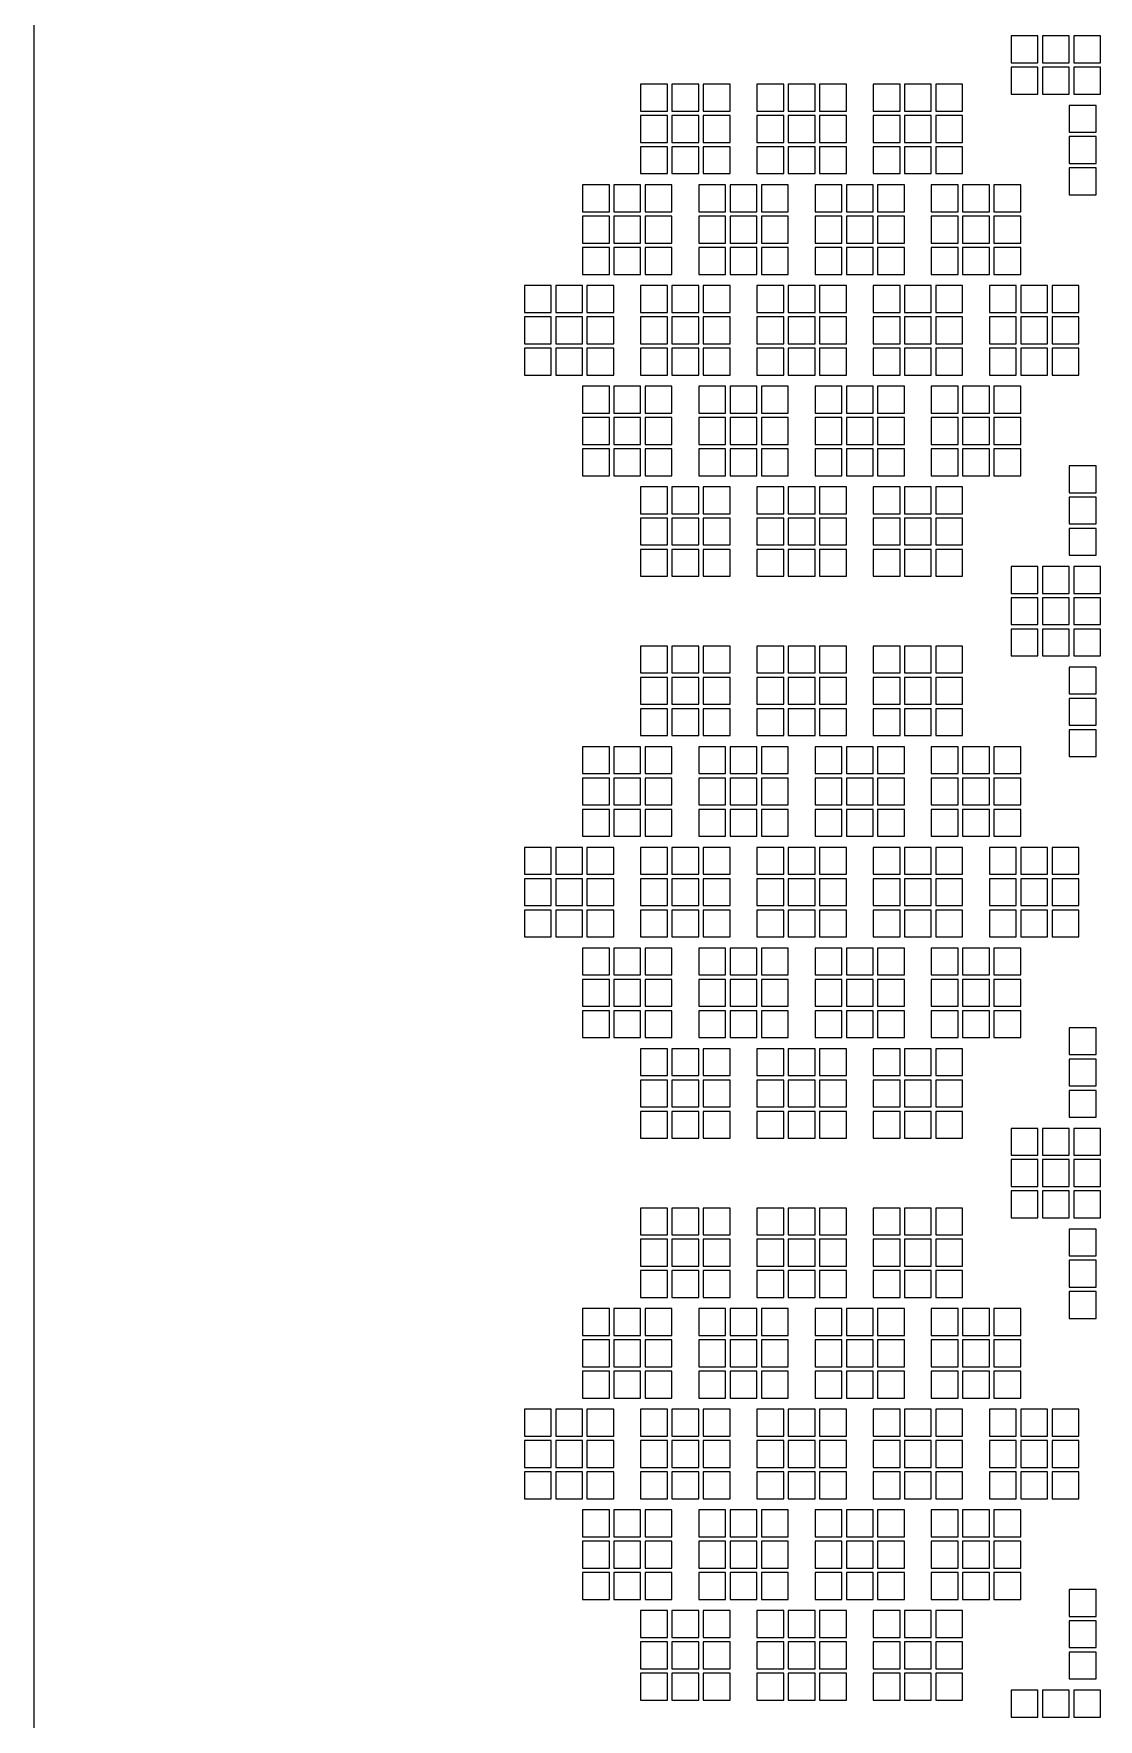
# Model space of a CAD drawing. Extents: x -49 to 54, y -38 to 38.
# Drawn here: x -49.4 to -37.5, y -20.25 to -1.4 of the extents above; entities that cross this region are included whole.
import ezdxf

# ---------------------------------------------------------------- set-up
doc = ezdxf.new("R2010")
doc.units = 0
doc.layers.add('BACK_LAYER', color=5, linetype='CONTINUOUS')
doc.layers.add('OUTLINE', color=7, linetype='CONTINUOUS')

msp = doc.modelspace()

# ---------------------------------------------------------------- linework, layer by layer
at = {"layer": 'BACK_LAYER'}
for points in [[(-38.472, -1.721), (-38.172, -1.721), (-38.172, -1.421), (-38.472, -1.421)], [(-38.122, -1.721), (-37.822, -1.721), (-37.822, -1.421), (-38.122, -1.421)], [(-37.772, -1.721), (-37.472, -1.721), (-37.472, -1.421), (-37.772, -1.421)], [(-38.472, -2.071), (-38.172, -2.071), (-38.172, -1.771), (-38.472, -1.771)], [(-38.122, -2.071), (-37.822, -2.071), (-37.822, -1.771), (-38.122, -1.771)], [(-37.772, -2.071), (-37.472, -2.071), (-37.472, -1.771), (-37.772, -1.771)], [(-42.614, -2.261), (-42.314, -2.261), (-42.314, -1.961), (-42.614, -1.961)], [(-42.264, -2.261), (-41.964, -2.261), (-41.964, -1.961), (-42.264, -1.961)], [(-41.914, -2.261), (-41.614, -2.261), (-41.614, -1.961), (-41.914, -1.961)], [(-41.314, -2.261), (-41.014, -2.261), (-41.014, -1.961), (-41.314, -1.961)], [(-40.964, -2.261), (-40.664, -2.261), (-40.664, -1.961), (-40.964, -1.961)], [(-40.614, -2.261), (-40.314, -2.261), (-40.314, -1.961), (-40.614, -1.961)], [(-40.014, -2.261), (-39.714, -2.261), (-39.714, -1.961), (-40.014, -1.961)], [(-39.664, -2.261), (-39.364, -2.261), (-39.364, -1.961), (-39.664, -1.961)], [(-39.314, -2.261), (-39.014, -2.261), (-39.014, -1.961), (-39.314, -1.961)], [(-37.822, -2.497), (-37.522, -2.497), (-37.522, -2.197), (-37.822, -2.197)], [(-42.614, -2.611), (-42.314, -2.611), (-42.314, -2.311), (-42.614, -2.311)], [(-42.264, -2.611), (-41.964, -2.611), (-41.964, -2.311), (-42.264, -2.311)], [(-41.914, -2.611), (-41.614, -2.611), (-41.614, -2.311), (-41.914, -2.311)], [(-41.314, -2.611), (-41.014, -2.611), (-41.014, -2.311), (-41.314, -2.311)], [(-40.964, -2.611), (-40.664, -2.611), (-40.664, -2.311), (-40.964, -2.311)], [(-40.614, -2.611), (-40.314, -2.611), (-40.314, -2.311), (-40.614, -2.311)], [(-40.014, -2.611), (-39.714, -2.611), (-39.714, -2.311), (-40.014, -2.311)], [(-39.664, -2.611), (-39.364, -2.611), (-39.364, -2.311), (-39.664, -2.311)], [(-39.314, -2.611), (-39.014, -2.611), (-39.014, -2.311), (-39.314, -2.311)], [(-37.822, -2.847), (-37.522, -2.847), (-37.522, -2.547), (-37.822, -2.547)], [(-42.614, -2.961), (-42.314, -2.961), (-42.314, -2.661), (-42.614, -2.661)], [(-42.264, -2.961), (-41.964, -2.961), (-41.964, -2.661), (-42.264, -2.661)], [(-41.914, -2.961), (-41.614, -2.961), (-41.614, -2.661), (-41.914, -2.661)], [(-41.314, -2.961), (-41.014, -2.961), (-41.014, -2.661), (-41.314, -2.661)], [(-40.964, -2.961), (-40.664, -2.961), (-40.664, -2.661), (-40.964, -2.661)], [(-40.614, -2.961), (-40.314, -2.961), (-40.314, -2.661), (-40.614, -2.661)], [(-40.014, -2.961), (-39.714, -2.961), (-39.714, -2.661), (-40.014, -2.661)], [(-39.664, -2.961), (-39.364, -2.961), (-39.364, -2.661), (-39.664, -2.661)], [(-39.314, -2.961), (-39.014, -2.961), (-39.014, -2.661), (-39.314, -2.661)], [(-37.822, -3.197), (-37.522, -3.197), (-37.522, -2.897), (-37.822, -2.897)], [(-43.264, -3.387), (-42.964, -3.387), (-42.964, -3.087), (-43.264, -3.087)], [(-42.914, -3.387), (-42.614, -3.387), (-42.614, -3.087), (-42.914, -3.087)], [(-42.564, -3.387), (-42.264, -3.387), (-42.264, -3.087), (-42.564, -3.087)], [(-41.964, -3.387), (-41.664, -3.387), (-41.664, -3.087), (-41.964, -3.087)], [(-41.614, -3.387), (-41.314, -3.387), (-41.314, -3.087), (-41.614, -3.087)], [(-41.264, -3.387), (-40.964, -3.387), (-40.964, -3.087), (-41.264, -3.087)], [(-40.664, -3.387), (-40.364, -3.387), (-40.364, -3.087), (-40.664, -3.087)], [(-40.314, -3.387), (-40.014, -3.387), (-40.014, -3.087), (-40.314, -3.087)], [(-39.964, -3.387), (-39.664, -3.387), (-39.664, -3.087), (-39.964, -3.087)], [(-39.364, -3.387), (-39.064, -3.387), (-39.064, -3.087), (-39.364, -3.087)], [(-39.014, -3.387), (-38.714, -3.387), (-38.714, -3.087), (-39.014, -3.087)], [(-38.664, -3.387), (-38.364, -3.387), (-38.364, -3.087), (-38.664, -3.087)], [(-43.264, -3.737), (-42.964, -3.737), (-42.964, -3.437), (-43.264, -3.437)], [(-42.914, -3.737), (-42.614, -3.737), (-42.614, -3.437), (-42.914, -3.437)], [(-42.564, -3.737), (-42.264, -3.737), (-42.264, -3.437), (-42.564, -3.437)], [(-41.964, -3.737), (-41.664, -3.737), (-41.664, -3.437), (-41.964, -3.437)], [(-41.614, -3.737), (-41.314, -3.737), (-41.314, -3.437), (-41.614, -3.437)], [(-41.264, -3.737), (-40.964, -3.737), (-40.964, -3.437), (-41.264, -3.437)], [(-40.664, -3.737), (-40.364, -3.737), (-40.364, -3.437), (-40.664, -3.437)], [(-40.314, -3.737), (-40.014, -3.737), (-40.014, -3.437), (-40.314, -3.437)], [(-39.964, -3.737), (-39.664, -3.737), (-39.664, -3.437), (-39.964, -3.437)], [(-39.364, -3.737), (-39.064, -3.737), (-39.064, -3.437), (-39.364, -3.437)], [(-39.014, -3.737), (-38.714, -3.737), (-38.714, -3.437), (-39.014, -3.437)], [(-38.664, -3.737), (-38.364, -3.737), (-38.364, -3.437), (-38.664, -3.437)], [(-43.264, -4.087), (-42.964, -4.087), (-42.964, -3.787), (-43.264, -3.787)], [(-42.914, -4.087), (-42.614, -4.087), (-42.614, -3.787), (-42.914, -3.787)], [(-42.564, -4.087), (-42.264, -4.087), (-42.264, -3.787), (-42.564, -3.787)], [(-41.964, -4.087), (-41.664, -4.087), (-41.664, -3.787), (-41.964, -3.787)], [(-41.614, -4.087), (-41.314, -4.087), (-41.314, -3.787), (-41.614, -3.787)], [(-41.264, -4.087), (-40.964, -4.087), (-40.964, -3.787), (-41.264, -3.787)], [(-40.664, -4.087), (-40.364, -4.087), (-40.364, -3.787), (-40.664, -3.787)], [(-40.314, -4.087), (-40.014, -4.087), (-40.014, -3.787), (-40.314, -3.787)], [(-39.964, -4.087), (-39.664, -4.087), (-39.664, -3.787), (-39.964, -3.787)], [(-39.364, -4.087), (-39.064, -4.087), (-39.064, -3.787), (-39.364, -3.787)], [(-39.014, -4.087), (-38.714, -4.087), (-38.714, -3.787), (-39.014, -3.787)], [(-38.664, -4.087), (-38.364, -4.087), (-38.364, -3.787), (-38.664, -3.787)], [(-43.914, -4.513), (-43.614, -4.513), (-43.614, -4.213), (-43.914, -4.213)], [(-43.564, -4.513), (-43.264, -4.513), (-43.264, -4.213), (-43.564, -4.213)], [(-43.214, -4.513), (-42.914, -4.513), (-42.914, -4.213), (-43.214, -4.213)], [(-42.614, -4.513), (-42.314, -4.513), (-42.314, -4.213), (-42.614, -4.213)], [(-42.264, -4.513), (-41.964, -4.513), (-41.964, -4.213), (-42.264, -4.213)], [(-41.914, -4.513), (-41.614, -4.513), (-41.614, -4.213), (-41.914, -4.213)], [(-41.314, -4.513), (-41.014, -4.513), (-41.014, -4.213), (-41.314, -4.213)], [(-40.964, -4.513), (-40.664, -4.513), (-40.664, -4.213), (-40.964, -4.213)], [(-40.614, -4.513), (-40.314, -4.513), (-40.314, -4.213), (-40.614, -4.213)], [(-40.014, -4.513), (-39.714, -4.513), (-39.714, -4.213), (-40.014, -4.213)], [(-39.664, -4.513), (-39.364, -4.513), (-39.364, -4.213), (-39.664, -4.213)], [(-39.314, -4.513), (-39.014, -4.513), (-39.014, -4.213), (-39.314, -4.213)], [(-38.714, -4.513), (-38.414, -4.513), (-38.414, -4.213), (-38.714, -4.213)], [(-38.364, -4.513), (-38.064, -4.513), (-38.064, -4.213), (-38.364, -4.213)], [(-38.014, -4.513), (-37.714, -4.513), (-37.714, -4.213), (-38.014, -4.213)], [(-43.914, -4.863), (-43.614, -4.863), (-43.614, -4.563), (-43.914, -4.563)], [(-43.564, -4.863), (-43.264, -4.863), (-43.264, -4.563), (-43.564, -4.563)], [(-43.214, -4.863), (-42.914, -4.863), (-42.914, -4.563), (-43.214, -4.563)], [(-42.614, -4.863), (-42.314, -4.863), (-42.314, -4.563), (-42.614, -4.563)], [(-42.264, -4.863), (-41.964, -4.863), (-41.964, -4.563), (-42.264, -4.563)], [(-41.914, -4.863), (-41.614, -4.863), (-41.614, -4.563), (-41.914, -4.563)], [(-41.314, -4.863), (-41.014, -4.863), (-41.014, -4.563), (-41.314, -4.563)], [(-40.964, -4.863), (-40.664, -4.863), (-40.664, -4.563), (-40.964, -4.563)], [(-40.614, -4.863), (-40.314, -4.863), (-40.314, -4.563), (-40.614, -4.563)], [(-40.014, -4.863), (-39.714, -4.863), (-39.714, -4.563), (-40.014, -4.563)], [(-39.664, -4.863), (-39.364, -4.863), (-39.364, -4.563), (-39.664, -4.563)], [(-39.314, -4.863), (-39.014, -4.863), (-39.014, -4.563), (-39.314, -4.563)], [(-38.714, -4.863), (-38.414, -4.863), (-38.414, -4.563), (-38.714, -4.563)], [(-38.364, -4.863), (-38.064, -4.863), (-38.064, -4.563), (-38.364, -4.563)], [(-38.014, -4.863), (-37.714, -4.863), (-37.714, -4.563), (-38.014, -4.563)], [(-43.914, -5.213), (-43.614, -5.213), (-43.614, -4.913), (-43.914, -4.913)], [(-43.564, -5.213), (-43.264, -5.213), (-43.264, -4.913), (-43.564, -4.913)], [(-43.214, -5.213), (-42.914, -5.213), (-42.914, -4.913), (-43.214, -4.913)], [(-42.614, -5.213), (-42.314, -5.213), (-42.314, -4.913), (-42.614, -4.913)], [(-42.264, -5.213), (-41.964, -5.213), (-41.964, -4.913), (-42.264, -4.913)], [(-41.914, -5.213), (-41.614, -5.213), (-41.614, -4.913), (-41.914, -4.913)], [(-41.314, -5.213), (-41.014, -5.213), (-41.014, -4.913), (-41.314, -4.913)], [(-40.964, -5.213), (-40.664, -5.213), (-40.664, -4.913), (-40.964, -4.913)], [(-40.614, -5.213), (-40.314, -5.213), (-40.314, -4.913), (-40.614, -4.913)], [(-40.014, -5.213), (-39.714, -5.213), (-39.714, -4.913), (-40.014, -4.913)], [(-39.664, -5.213), (-39.364, -5.213), (-39.364, -4.913), (-39.664, -4.913)], [(-39.314, -5.213), (-39.014, -5.213), (-39.014, -4.913), (-39.314, -4.913)], [(-38.714, -5.213), (-38.414, -5.213), (-38.414, -4.913), (-38.714, -4.913)], [(-38.364, -5.213), (-38.064, -5.213), (-38.064, -4.913), (-38.364, -4.913)], [(-38.014, -5.213), (-37.714, -5.213), (-37.714, -4.913), (-38.014, -4.913)], [(-43.264, -5.639), (-42.964, -5.639), (-42.964, -5.339), (-43.264, -5.339)], [(-42.914, -5.639), (-42.614, -5.639), (-42.614, -5.339), (-42.914, -5.339)], [(-42.564, -5.639), (-42.264, -5.639), (-42.264, -5.339), (-42.564, -5.339)], [(-41.964, -5.639), (-41.664, -5.639), (-41.664, -5.339), (-41.964, -5.339)], [(-41.614, -5.639), (-41.314, -5.639), (-41.314, -5.339), (-41.614, -5.339)], [(-41.264, -5.639), (-40.964, -5.639), (-40.964, -5.339), (-41.264, -5.339)], [(-40.664, -5.639), (-40.364, -5.639), (-40.364, -5.339), (-40.664, -5.339)], [(-40.314, -5.639), (-40.014, -5.639), (-40.014, -5.339), (-40.314, -5.339)], [(-39.964, -5.639), (-39.664, -5.639), (-39.664, -5.339), (-39.964, -5.339)], [(-39.364, -5.639), (-39.064, -5.639), (-39.064, -5.339), (-39.364, -5.339)], [(-39.014, -5.639), (-38.714, -5.639), (-38.714, -5.339), (-39.014, -5.339)], [(-38.664, -5.639), (-38.364, -5.639), (-38.364, -5.339), (-38.664, -5.339)], [(-43.264, -5.989), (-42.964, -5.989), (-42.964, -5.689), (-43.264, -5.689)], [(-42.914, -5.989), (-42.614, -5.989), (-42.614, -5.689), (-42.914, -5.689)], [(-42.564, -5.989), (-42.264, -5.989), (-42.264, -5.689), (-42.564, -5.689)], [(-41.964, -5.989), (-41.664, -5.989), (-41.664, -5.689), (-41.964, -5.689)], [(-41.614, -5.989), (-41.314, -5.989), (-41.314, -5.689), (-41.614, -5.689)], [(-41.264, -5.989), (-40.964, -5.989), (-40.964, -5.689), (-41.264, -5.689)], [(-40.664, -5.989), (-40.364, -5.989), (-40.364, -5.689), (-40.664, -5.689)], [(-40.314, -5.989), (-40.014, -5.989), (-40.014, -5.689), (-40.314, -5.689)], [(-39.964, -5.989), (-39.664, -5.989), (-39.664, -5.689), (-39.964, -5.689)], [(-39.364, -5.989), (-39.064, -5.989), (-39.064, -5.689), (-39.364, -5.689)], [(-39.014, -5.989), (-38.714, -5.989), (-38.714, -5.689), (-39.014, -5.689)], [(-38.664, -5.989), (-38.364, -5.989), (-38.364, -5.689), (-38.664, -5.689)], [(-43.264, -6.339), (-42.964, -6.339), (-42.964, -6.039), (-43.264, -6.039)], [(-42.914, -6.339), (-42.614, -6.339), (-42.614, -6.039), (-42.914, -6.039)], [(-42.564, -6.339), (-42.264, -6.339), (-42.264, -6.039), (-42.564, -6.039)], [(-41.964, -6.339), (-41.664, -6.339), (-41.664, -6.039), (-41.964, -6.039)], [(-41.614, -6.339), (-41.314, -6.339), (-41.314, -6.039), (-41.614, -6.039)], [(-41.264, -6.339), (-40.964, -6.339), (-40.964, -6.039), (-41.264, -6.039)], [(-40.664, -6.339), (-40.364, -6.339), (-40.364, -6.039), (-40.664, -6.039)], [(-40.314, -6.339), (-40.014, -6.339), (-40.014, -6.039), (-40.314, -6.039)], [(-39.964, -6.339), (-39.664, -6.339), (-39.664, -6.039), (-39.964, -6.039)], [(-39.364, -6.339), (-39.064, -6.339), (-39.064, -6.039), (-39.364, -6.039)], [(-39.014, -6.339), (-38.714, -6.339), (-38.714, -6.039), (-39.014, -6.039)], [(-38.664, -6.339), (-38.364, -6.339), (-38.364, -6.039), (-38.664, -6.039)], [(-37.822, -6.529), (-37.522, -6.529), (-37.522, -6.229), (-37.822, -6.229)], [(-42.614, -6.764), (-42.314, -6.764), (-42.314, -6.464), (-42.614, -6.464)], [(-42.264, -6.764), (-41.964, -6.764), (-41.964, -6.464), (-42.264, -6.464)], [(-41.914, -6.764), (-41.614, -6.764), (-41.614, -6.464), (-41.914, -6.464)], [(-41.314, -6.764), (-41.014, -6.764), (-41.014, -6.464), (-41.314, -6.464)], [(-40.964, -6.764), (-40.664, -6.764), (-40.664, -6.464), (-40.964, -6.464)], [(-40.614, -6.764), (-40.314, -6.764), (-40.314, -6.464), (-40.614, -6.464)], [(-40.014, -6.764), (-39.714, -6.764), (-39.714, -6.464), (-40.014, -6.464)], [(-39.664, -6.764), (-39.364, -6.764), (-39.364, -6.464), (-39.664, -6.464)], [(-39.314, -6.764), (-39.014, -6.764), (-39.014, -6.464), (-39.314, -6.464)], [(-37.822, -6.879), (-37.522, -6.879), (-37.522, -6.579), (-37.822, -6.579)], [(-42.614, -7.114), (-42.314, -7.114), (-42.314, -6.814), (-42.614, -6.814)], [(-42.264, -7.114), (-41.964, -7.114), (-41.964, -6.814), (-42.264, -6.814)], [(-41.914, -7.114), (-41.614, -7.114), (-41.614, -6.814), (-41.914, -6.814)], [(-41.314, -7.114), (-41.014, -7.114), (-41.014, -6.814), (-41.314, -6.814)], [(-40.964, -7.114), (-40.664, -7.114), (-40.664, -6.814), (-40.964, -6.814)], [(-40.614, -7.114), (-40.314, -7.114), (-40.314, -6.814), (-40.614, -6.814)], [(-40.014, -7.114), (-39.714, -7.114), (-39.714, -6.814), (-40.014, -6.814)], [(-39.664, -7.114), (-39.364, -7.114), (-39.364, -6.814), (-39.664, -6.814)], [(-39.314, -7.114), (-39.014, -7.114), (-39.014, -6.814), (-39.314, -6.814)], [(-37.822, -7.229), (-37.522, -7.229), (-37.522, -6.929), (-37.822, -6.929)], [(-42.614, -7.464), (-42.314, -7.464), (-42.314, -7.164), (-42.614, -7.164)], [(-42.264, -7.464), (-41.964, -7.464), (-41.964, -7.164), (-42.264, -7.164)], [(-41.914, -7.464), (-41.614, -7.464), (-41.614, -7.164), (-41.914, -7.164)], [(-41.314, -7.464), (-41.014, -7.464), (-41.014, -7.164), (-41.314, -7.164)], [(-40.964, -7.464), (-40.664, -7.464), (-40.664, -7.164), (-40.964, -7.164)], [(-40.614, -7.464), (-40.314, -7.464), (-40.314, -7.164), (-40.614, -7.164)], [(-40.014, -7.464), (-39.714, -7.464), (-39.714, -7.164), (-40.014, -7.164)], [(-39.664, -7.464), (-39.364, -7.464), (-39.364, -7.164), (-39.664, -7.164)], [(-39.314, -7.464), (-39.014, -7.464), (-39.014, -7.164), (-39.314, -7.164)], [(-38.472, -7.655), (-38.172, -7.655), (-38.172, -7.355), (-38.472, -7.355)], [(-38.122, -7.655), (-37.822, -7.655), (-37.822, -7.355), (-38.122, -7.355)], [(-37.772, -7.655), (-37.472, -7.655), (-37.472, -7.355), (-37.772, -7.355)], [(-38.472, -8.005), (-38.172, -8.005), (-38.172, -7.705), (-38.472, -7.705)], [(-38.122, -8.005), (-37.822, -8.005), (-37.822, -7.705), (-38.122, -7.705)], [(-37.772, -8.005), (-37.472, -8.005), (-37.472, -7.705), (-37.772, -7.705)], [(-38.472, -8.355), (-38.172, -8.355), (-38.172, -8.055), (-38.472, -8.055)], [(-38.122, -8.355), (-37.822, -8.355), (-37.822, -8.055), (-38.122, -8.055)], [(-37.772, -8.355), (-37.472, -8.355), (-37.472, -8.055), (-37.772, -8.055)], [(-42.614, -8.545), (-42.314, -8.545), (-42.314, -8.245), (-42.614, -8.245)], [(-42.264, -8.545), (-41.964, -8.545), (-41.964, -8.245), (-42.264, -8.245)], [(-41.914, -8.545), (-41.614, -8.545), (-41.614, -8.245), (-41.914, -8.245)], [(-41.314, -8.545), (-41.014, -8.545), (-41.014, -8.245), (-41.314, -8.245)], [(-40.964, -8.545), (-40.664, -8.545), (-40.664, -8.245), (-40.964, -8.245)], [(-40.614, -8.545), (-40.314, -8.545), (-40.314, -8.245), (-40.614, -8.245)], [(-40.014, -8.545), (-39.714, -8.545), (-39.714, -8.245), (-40.014, -8.245)], [(-39.664, -8.545), (-39.364, -8.545), (-39.364, -8.245), (-39.664, -8.245)], [(-39.314, -8.545), (-39.014, -8.545), (-39.014, -8.245), (-39.314, -8.245)], [(-37.822, -8.78), (-37.522, -8.78), (-37.522, -8.48), (-37.822, -8.48)], [(-42.614, -8.895), (-42.314, -8.895), (-42.314, -8.595), (-42.614, -8.595)], [(-42.264, -8.895), (-41.964, -8.895), (-41.964, -8.595), (-42.264, -8.595)], [(-41.914, -8.895), (-41.614, -8.895), (-41.614, -8.595), (-41.914, -8.595)], [(-41.314, -8.895), (-41.014, -8.895), (-41.014, -8.595), (-41.314, -8.595)], [(-40.964, -8.895), (-40.664, -8.895), (-40.664, -8.595), (-40.964, -8.595)], [(-40.614, -8.895), (-40.314, -8.895), (-40.314, -8.595), (-40.614, -8.595)], [(-40.014, -8.895), (-39.714, -8.895), (-39.714, -8.595), (-40.014, -8.595)], [(-39.664, -8.895), (-39.364, -8.895), (-39.364, -8.595), (-39.664, -8.595)], [(-39.314, -8.895), (-39.014, -8.895), (-39.014, -8.595), (-39.314, -8.595)], [(-37.822, -9.13), (-37.522, -9.13), (-37.522, -8.83), (-37.822, -8.83)], [(-42.614, -9.245), (-42.314, -9.245), (-42.314, -8.945), (-42.614, -8.945)], [(-42.264, -9.245), (-41.964, -9.245), (-41.964, -8.945), (-42.264, -8.945)], [(-41.914, -9.245), (-41.614, -9.245), (-41.614, -8.945), (-41.914, -8.945)], [(-41.314, -9.245), (-41.014, -9.245), (-41.014, -8.945), (-41.314, -8.945)], [(-40.964, -9.245), (-40.664, -9.245), (-40.664, -8.945), (-40.964, -8.945)], [(-40.614, -9.245), (-40.314, -9.245), (-40.314, -8.945), (-40.614, -8.945)], [(-40.014, -9.245), (-39.714, -9.245), (-39.714, -8.945), (-40.014, -8.945)], [(-39.664, -9.245), (-39.364, -9.245), (-39.364, -8.945), (-39.664, -8.945)], [(-39.314, -9.245), (-39.014, -9.245), (-39.014, -8.945), (-39.314, -8.945)], [(-37.822, -9.48), (-37.522, -9.48), (-37.522, -9.18), (-37.822, -9.18)], [(-43.264, -9.671), (-42.964, -9.671), (-42.964, -9.371), (-43.264, -9.371)], [(-42.914, -9.671), (-42.614, -9.671), (-42.614, -9.371), (-42.914, -9.371)], [(-42.564, -9.671), (-42.264, -9.671), (-42.264, -9.371), (-42.564, -9.371)], [(-41.964, -9.671), (-41.664, -9.671), (-41.664, -9.371), (-41.964, -9.371)], [(-41.614, -9.671), (-41.314, -9.671), (-41.314, -9.371), (-41.614, -9.371)], [(-41.264, -9.671), (-40.964, -9.671), (-40.964, -9.371), (-41.264, -9.371)], [(-40.664, -9.671), (-40.364, -9.671), (-40.364, -9.371), (-40.664, -9.371)], [(-40.314, -9.671), (-40.014, -9.671), (-40.014, -9.371), (-40.314, -9.371)], [(-39.964, -9.671), (-39.664, -9.671), (-39.664, -9.371), (-39.964, -9.371)], [(-39.364, -9.671), (-39.064, -9.671), (-39.064, -9.371), (-39.364, -9.371)], [(-39.014, -9.671), (-38.714, -9.671), (-38.714, -9.371), (-39.014, -9.371)], [(-38.664, -9.671), (-38.364, -9.671), (-38.364, -9.371), (-38.664, -9.371)], [(-43.264, -10.021), (-42.964, -10.021), (-42.964, -9.721), (-43.264, -9.721)], [(-42.914, -10.021), (-42.614, -10.021), (-42.614, -9.721), (-42.914, -9.721)], [(-42.564, -10.021), (-42.264, -10.021), (-42.264, -9.721), (-42.564, -9.721)], [(-41.964, -10.021), (-41.664, -10.021), (-41.664, -9.721), (-41.964, -9.721)], [(-41.614, -10.021), (-41.314, -10.021), (-41.314, -9.721), (-41.614, -9.721)], [(-41.264, -10.021), (-40.964, -10.021), (-40.964, -9.721), (-41.264, -9.721)], [(-40.664, -10.021), (-40.364, -10.021), (-40.364, -9.721), (-40.664, -9.721)], [(-40.314, -10.021), (-40.014, -10.021), (-40.014, -9.721), (-40.314, -9.721)], [(-39.964, -10.021), (-39.664, -10.021), (-39.664, -9.721), (-39.964, -9.721)], [(-39.364, -10.021), (-39.064, -10.021), (-39.064, -9.721), (-39.364, -9.721)], [(-39.014, -10.021), (-38.714, -10.021), (-38.714, -9.721), (-39.014, -9.721)], [(-38.664, -10.021), (-38.364, -10.021), (-38.364, -9.721), (-38.664, -9.721)], [(-43.264, -10.371), (-42.964, -10.371), (-42.964, -10.071), (-43.264, -10.071)], [(-42.914, -10.371), (-42.614, -10.371), (-42.614, -10.071), (-42.914, -10.071)], [(-42.564, -10.371), (-42.264, -10.371), (-42.264, -10.071), (-42.564, -10.071)], [(-41.964, -10.371), (-41.664, -10.371), (-41.664, -10.071), (-41.964, -10.071)], [(-41.614, -10.371), (-41.314, -10.371), (-41.314, -10.071), (-41.614, -10.071)], [(-41.264, -10.371), (-40.964, -10.371), (-40.964, -10.071), (-41.264, -10.071)], [(-40.664, -10.371), (-40.364, -10.371), (-40.364, -10.071), (-40.664, -10.071)], [(-40.314, -10.371), (-40.014, -10.371), (-40.014, -10.071), (-40.314, -10.071)], [(-39.964, -10.371), (-39.664, -10.371), (-39.664, -10.071), (-39.964, -10.071)], [(-39.364, -10.371), (-39.064, -10.371), (-39.064, -10.071), (-39.364, -10.071)], [(-39.014, -10.371), (-38.714, -10.371), (-38.714, -10.071), (-39.014, -10.071)], [(-38.664, -10.371), (-38.364, -10.371), (-38.364, -10.071), (-38.664, -10.071)], [(-43.914, -10.797), (-43.614, -10.797), (-43.614, -10.497), (-43.914, -10.497)], [(-43.564, -10.797), (-43.264, -10.797), (-43.264, -10.497), (-43.564, -10.497)], [(-43.214, -10.797), (-42.914, -10.797), (-42.914, -10.497), (-43.214, -10.497)], [(-42.614, -10.797), (-42.314, -10.797), (-42.314, -10.497), (-42.614, -10.497)], [(-42.264, -10.797), (-41.964, -10.797), (-41.964, -10.497), (-42.264, -10.497)], [(-41.914, -10.797), (-41.614, -10.797), (-41.614, -10.497), (-41.914, -10.497)], [(-41.314, -10.797), (-41.014, -10.797), (-41.014, -10.497), (-41.314, -10.497)], [(-40.964, -10.797), (-40.664, -10.797), (-40.664, -10.497), (-40.964, -10.497)], [(-40.614, -10.797), (-40.314, -10.797), (-40.314, -10.497), (-40.614, -10.497)], [(-40.014, -10.797), (-39.714, -10.797), (-39.714, -10.497), (-40.014, -10.497)], [(-39.664, -10.797), (-39.364, -10.797), (-39.364, -10.497), (-39.664, -10.497)], [(-39.314, -10.797), (-39.014, -10.797), (-39.014, -10.497), (-39.314, -10.497)], [(-38.714, -10.797), (-38.414, -10.797), (-38.414, -10.497), (-38.714, -10.497)], [(-38.364, -10.797), (-38.064, -10.797), (-38.064, -10.497), (-38.364, -10.497)], [(-38.014, -10.797), (-37.714, -10.797), (-37.714, -10.497), (-38.014, -10.497)], [(-43.914, -11.147), (-43.614, -11.147), (-43.614, -10.847), (-43.914, -10.847)], [(-43.564, -11.147), (-43.264, -11.147), (-43.264, -10.847), (-43.564, -10.847)], [(-43.214, -11.147), (-42.914, -11.147), (-42.914, -10.847), (-43.214, -10.847)], [(-42.614, -11.147), (-42.314, -11.147), (-42.314, -10.847), (-42.614, -10.847)], [(-42.264, -11.147), (-41.964, -11.147), (-41.964, -10.847), (-42.264, -10.847)], [(-41.914, -11.147), (-41.614, -11.147), (-41.614, -10.847), (-41.914, -10.847)], [(-41.314, -11.147), (-41.014, -11.147), (-41.014, -10.847), (-41.314, -10.847)], [(-40.964, -11.147), (-40.664, -11.147), (-40.664, -10.847), (-40.964, -10.847)], [(-40.614, -11.147), (-40.314, -11.147), (-40.314, -10.847), (-40.614, -10.847)], [(-40.014, -11.147), (-39.714, -11.147), (-39.714, -10.847), (-40.014, -10.847)], [(-39.664, -11.147), (-39.364, -11.147), (-39.364, -10.847), (-39.664, -10.847)], [(-39.314, -11.147), (-39.014, -11.147), (-39.014, -10.847), (-39.314, -10.847)], [(-38.714, -11.147), (-38.414, -11.147), (-38.414, -10.847), (-38.714, -10.847)], [(-38.364, -11.147), (-38.064, -11.147), (-38.064, -10.847), (-38.364, -10.847)], [(-38.014, -11.147), (-37.714, -11.147), (-37.714, -10.847), (-38.014, -10.847)], [(-43.914, -11.497), (-43.614, -11.497), (-43.614, -11.197), (-43.914, -11.197)], [(-43.564, -11.497), (-43.264, -11.497), (-43.264, -11.197), (-43.564, -11.197)], [(-43.214, -11.497), (-42.914, -11.497), (-42.914, -11.197), (-43.214, -11.197)], [(-42.614, -11.497), (-42.314, -11.497), (-42.314, -11.197), (-42.614, -11.197)], [(-42.264, -11.497), (-41.964, -11.497), (-41.964, -11.197), (-42.264, -11.197)], [(-41.914, -11.497), (-41.614, -11.497), (-41.614, -11.197), (-41.914, -11.197)], [(-41.314, -11.497), (-41.014, -11.497), (-41.014, -11.197), (-41.314, -11.197)], [(-40.964, -11.497), (-40.664, -11.497), (-40.664, -11.197), (-40.964, -11.197)], [(-40.614, -11.497), (-40.314, -11.497), (-40.314, -11.197), (-40.614, -11.197)], [(-40.014, -11.497), (-39.714, -11.497), (-39.714, -11.197), (-40.014, -11.197)], [(-39.664, -11.497), (-39.364, -11.497), (-39.364, -11.197), (-39.664, -11.197)], [(-39.314, -11.497), (-39.014, -11.497), (-39.014, -11.197), (-39.314, -11.197)], [(-38.714, -11.497), (-38.414, -11.497), (-38.414, -11.197), (-38.714, -11.197)], [(-38.364, -11.497), (-38.064, -11.497), (-38.064, -11.197), (-38.364, -11.197)], [(-38.014, -11.497), (-37.714, -11.497), (-37.714, -11.197), (-38.014, -11.197)], [(-43.264, -11.922), (-42.964, -11.922), (-42.964, -11.622), (-43.264, -11.622)], [(-42.914, -11.922), (-42.614, -11.922), (-42.614, -11.622), (-42.914, -11.622)], [(-42.564, -11.922), (-42.264, -11.922), (-42.264, -11.622), (-42.564, -11.622)], [(-41.964, -11.922), (-41.664, -11.922), (-41.664, -11.622), (-41.964, -11.622)], [(-41.614, -11.922), (-41.314, -11.922), (-41.314, -11.622), (-41.614, -11.622)], [(-41.264, -11.922), (-40.964, -11.922), (-40.964, -11.622), (-41.264, -11.622)], [(-40.664, -11.922), (-40.364, -11.922), (-40.364, -11.622), (-40.664, -11.622)], [(-40.314, -11.922), (-40.014, -11.922), (-40.014, -11.622), (-40.314, -11.622)], [(-39.964, -11.922), (-39.664, -11.922), (-39.664, -11.622), (-39.964, -11.622)], [(-39.364, -11.922), (-39.064, -11.922), (-39.064, -11.622), (-39.364, -11.622)], [(-39.014, -11.922), (-38.714, -11.922), (-38.714, -11.622), (-39.014, -11.622)], [(-38.664, -11.922), (-38.364, -11.922), (-38.364, -11.622), (-38.664, -11.622)], [(-43.264, -12.272), (-42.964, -12.272), (-42.964, -11.972), (-43.264, -11.972)], [(-42.914, -12.272), (-42.614, -12.272), (-42.614, -11.972), (-42.914, -11.972)], [(-42.564, -12.272), (-42.264, -12.272), (-42.264, -11.972), (-42.564, -11.972)], [(-41.964, -12.272), (-41.664, -12.272), (-41.664, -11.972), (-41.964, -11.972)], [(-41.614, -12.272), (-41.314, -12.272), (-41.314, -11.972), (-41.614, -11.972)], [(-41.264, -12.272), (-40.964, -12.272), (-40.964, -11.972), (-41.264, -11.972)], [(-40.664, -12.272), (-40.364, -12.272), (-40.364, -11.972), (-40.664, -11.972)], [(-40.314, -12.272), (-40.014, -12.272), (-40.014, -11.972), (-40.314, -11.972)], [(-39.964, -12.272), (-39.664, -12.272), (-39.664, -11.972), (-39.964, -11.972)], [(-39.364, -12.272), (-39.064, -12.272), (-39.064, -11.972), (-39.364, -11.972)], [(-39.014, -12.272), (-38.714, -12.272), (-38.714, -11.972), (-39.014, -11.972)], [(-38.664, -12.272), (-38.364, -12.272), (-38.364, -11.972), (-38.664, -11.972)], [(-43.264, -12.622), (-42.964, -12.622), (-42.964, -12.322), (-43.264, -12.322)], [(-42.914, -12.622), (-42.614, -12.622), (-42.614, -12.322), (-42.914, -12.322)], [(-42.564, -12.622), (-42.264, -12.622), (-42.264, -12.322), (-42.564, -12.322)], [(-41.964, -12.622), (-41.664, -12.622), (-41.664, -12.322), (-41.964, -12.322)], [(-41.614, -12.622), (-41.314, -12.622), (-41.314, -12.322), (-41.614, -12.322)], [(-41.264, -12.622), (-40.964, -12.622), (-40.964, -12.322), (-41.264, -12.322)], [(-40.664, -12.622), (-40.364, -12.622), (-40.364, -12.322), (-40.664, -12.322)], [(-40.314, -12.622), (-40.014, -12.622), (-40.014, -12.322), (-40.314, -12.322)], [(-39.964, -12.622), (-39.664, -12.622), (-39.664, -12.322), (-39.964, -12.322)], [(-39.364, -12.622), (-39.064, -12.622), (-39.064, -12.322), (-39.364, -12.322)], [(-39.014, -12.622), (-38.714, -12.622), (-38.714, -12.322), (-39.014, -12.322)], [(-38.664, -12.622), (-38.364, -12.622), (-38.364, -12.322), (-38.664, -12.322)], [(-37.822, -12.813), (-37.522, -12.813), (-37.522, -12.513), (-37.822, -12.513)], [(-42.614, -13.048), (-42.314, -13.048), (-42.314, -12.748), (-42.614, -12.748)], [(-42.264, -13.048), (-41.964, -13.048), (-41.964, -12.748), (-42.264, -12.748)], [(-41.914, -13.048), (-41.614, -13.048), (-41.614, -12.748), (-41.914, -12.748)], [(-41.314, -13.048), (-41.014, -13.048), (-41.014, -12.748), (-41.314, -12.748)], [(-40.964, -13.048), (-40.664, -13.048), (-40.664, -12.748), (-40.964, -12.748)], [(-40.614, -13.048), (-40.314, -13.048), (-40.314, -12.748), (-40.614, -12.748)], [(-40.014, -13.048), (-39.714, -13.048), (-39.714, -12.748), (-40.014, -12.748)], [(-39.664, -13.048), (-39.364, -13.048), (-39.364, -12.748), (-39.664, -12.748)], [(-39.314, -13.048), (-39.014, -13.048), (-39.014, -12.748), (-39.314, -12.748)], [(-37.822, -13.163), (-37.522, -13.163), (-37.522, -12.863), (-37.822, -12.863)], [(-42.614, -13.398), (-42.314, -13.398), (-42.314, -13.098), (-42.614, -13.098)], [(-42.264, -13.398), (-41.964, -13.398), (-41.964, -13.098), (-42.264, -13.098)], [(-41.914, -13.398), (-41.614, -13.398), (-41.614, -13.098), (-41.914, -13.098)], [(-41.314, -13.398), (-41.014, -13.398), (-41.014, -13.098), (-41.314, -13.098)], [(-40.964, -13.398), (-40.664, -13.398), (-40.664, -13.098), (-40.964, -13.098)], [(-40.614, -13.398), (-40.314, -13.398), (-40.314, -13.098), (-40.614, -13.098)], [(-40.014, -13.398), (-39.714, -13.398), (-39.714, -13.098), (-40.014, -13.098)], [(-39.664, -13.398), (-39.364, -13.398), (-39.364, -13.098), (-39.664, -13.098)], [(-39.314, -13.398), (-39.014, -13.398), (-39.014, -13.098), (-39.314, -13.098)], [(-37.822, -13.513), (-37.522, -13.513), (-37.522, -13.213), (-37.822, -13.213)], [(-42.614, -13.748), (-42.314, -13.748), (-42.314, -13.448), (-42.614, -13.448)], [(-42.264, -13.748), (-41.964, -13.748), (-41.964, -13.448), (-42.264, -13.448)], [(-41.914, -13.748), (-41.614, -13.748), (-41.614, -13.448), (-41.914, -13.448)], [(-41.314, -13.748), (-41.014, -13.748), (-41.014, -13.448), (-41.314, -13.448)], [(-40.964, -13.748), (-40.664, -13.748), (-40.664, -13.448), (-40.964, -13.448)], [(-40.614, -13.748), (-40.314, -13.748), (-40.314, -13.448), (-40.614, -13.448)], [(-40.014, -13.748), (-39.714, -13.748), (-39.714, -13.448), (-40.014, -13.448)], [(-39.664, -13.748), (-39.364, -13.748), (-39.364, -13.448), (-39.664, -13.448)], [(-39.314, -13.748), (-39.014, -13.748), (-39.014, -13.448), (-39.314, -13.448)], [(-38.472, -13.938), (-38.172, -13.938), (-38.172, -13.638), (-38.472, -13.638)], [(-38.122, -13.938), (-37.822, -13.938), (-37.822, -13.638), (-38.122, -13.638)], [(-37.772, -13.938), (-37.472, -13.938), (-37.472, -13.638), (-37.772, -13.638)], [(-38.472, -14.288), (-38.172, -14.288), (-38.172, -13.988), (-38.472, -13.988)], [(-38.122, -14.288), (-37.822, -14.288), (-37.822, -13.988), (-38.122, -13.988)], [(-37.772, -14.288), (-37.472, -14.288), (-37.472, -13.988), (-37.772, -13.988)], [(-38.472, -14.638), (-38.172, -14.638), (-38.172, -14.338), (-38.472, -14.338)], [(-38.122, -14.638), (-37.822, -14.638), (-37.822, -14.338), (-38.122, -14.338)], [(-37.772, -14.638), (-37.472, -14.638), (-37.472, -14.338), (-37.772, -14.338)], [(-42.614, -14.829), (-42.314, -14.829), (-42.314, -14.529), (-42.614, -14.529)], [(-42.264, -14.829), (-41.964, -14.829), (-41.964, -14.529), (-42.264, -14.529)], [(-41.914, -14.829), (-41.614, -14.829), (-41.614, -14.529), (-41.914, -14.529)], [(-41.314, -14.829), (-41.014, -14.829), (-41.014, -14.529), (-41.314, -14.529)], [(-40.964, -14.829), (-40.664, -14.829), (-40.664, -14.529), (-40.964, -14.529)], [(-40.614, -14.829), (-40.314, -14.829), (-40.314, -14.529), (-40.614, -14.529)], [(-40.014, -14.829), (-39.714, -14.829), (-39.714, -14.529), (-40.014, -14.529)], [(-39.664, -14.829), (-39.364, -14.829), (-39.364, -14.529), (-39.664, -14.529)], [(-39.314, -14.829), (-39.014, -14.829), (-39.014, -14.529), (-39.314, -14.529)], [(-42.614, -15.179), (-42.314, -15.179), (-42.314, -14.879), (-42.614, -14.879)], [(-42.264, -15.179), (-41.964, -15.179), (-41.964, -14.879), (-42.264, -14.879)], [(-41.914, -15.179), (-41.614, -15.179), (-41.614, -14.879), (-41.914, -14.879)], [(-41.314, -15.179), (-41.014, -15.179), (-41.014, -14.879), (-41.314, -14.879)], [(-40.964, -15.179), (-40.664, -15.179), (-40.664, -14.879), (-40.964, -14.879)], [(-40.614, -15.179), (-40.314, -15.179), (-40.314, -14.879), (-40.614, -14.879)], [(-40.014, -15.179), (-39.714, -15.179), (-39.714, -14.879), (-40.014, -14.879)], [(-39.664, -15.179), (-39.364, -15.179), (-39.364, -14.879), (-39.664, -14.879)], [(-39.314, -15.179), (-39.014, -15.179), (-39.014, -14.879), (-39.314, -14.879)], [(-37.822, -15.064), (-37.522, -15.064), (-37.522, -14.764), (-37.822, -14.764)], [(-42.614, -15.529), (-42.314, -15.529), (-42.314, -15.229), (-42.614, -15.229)], [(-42.264, -15.529), (-41.964, -15.529), (-41.964, -15.229), (-42.264, -15.229)], [(-41.914, -15.529), (-41.614, -15.529), (-41.614, -15.229), (-41.914, -15.229)], [(-41.314, -15.529), (-41.014, -15.529), (-41.014, -15.229), (-41.314, -15.229)], [(-40.964, -15.529), (-40.664, -15.529), (-40.664, -15.229), (-40.964, -15.229)], [(-40.614, -15.529), (-40.314, -15.529), (-40.314, -15.229), (-40.614, -15.229)], [(-40.014, -15.529), (-39.714, -15.529), (-39.714, -15.229), (-40.014, -15.229)], [(-39.664, -15.529), (-39.364, -15.529), (-39.364, -15.229), (-39.664, -15.229)], [(-39.314, -15.529), (-39.014, -15.529), (-39.014, -15.229), (-39.314, -15.229)], [(-37.822, -15.414), (-37.522, -15.414), (-37.522, -15.114), (-37.822, -15.114)], [(-37.822, -15.764), (-37.522, -15.764), (-37.522, -15.464), (-37.822, -15.464)], [(-43.264, -15.954), (-42.964, -15.954), (-42.964, -15.654), (-43.264, -15.654)], [(-42.914, -15.954), (-42.614, -15.954), (-42.614, -15.654), (-42.914, -15.654)], [(-42.564, -15.954), (-42.264, -15.954), (-42.264, -15.654), (-42.564, -15.654)], [(-41.964, -15.954), (-41.664, -15.954), (-41.664, -15.654), (-41.964, -15.654)], [(-41.614, -15.954), (-41.314, -15.954), (-41.314, -15.654), (-41.614, -15.654)], [(-41.264, -15.954), (-40.964, -15.954), (-40.964, -15.654), (-41.264, -15.654)], [(-40.664, -15.954), (-40.364, -15.954), (-40.364, -15.654), (-40.664, -15.654)], [(-40.314, -15.954), (-40.014, -15.954), (-40.014, -15.654), (-40.314, -15.654)], [(-39.964, -15.954), (-39.664, -15.954), (-39.664, -15.654), (-39.964, -15.654)], [(-39.364, -15.954), (-39.064, -15.954), (-39.064, -15.654), (-39.364, -15.654)], [(-39.014, -15.954), (-38.714, -15.954), (-38.714, -15.654), (-39.014, -15.654)], [(-38.664, -15.954), (-38.364, -15.954), (-38.364, -15.654), (-38.664, -15.654)], [(-43.264, -16.304), (-42.964, -16.304), (-42.964, -16.004), (-43.264, -16.004)], [(-42.914, -16.304), (-42.614, -16.304), (-42.614, -16.004), (-42.914, -16.004)], [(-42.564, -16.304), (-42.264, -16.304), (-42.264, -16.004), (-42.564, -16.004)], [(-41.964, -16.304), (-41.664, -16.304), (-41.664, -16.004), (-41.964, -16.004)], [(-41.614, -16.304), (-41.314, -16.304), (-41.314, -16.004), (-41.614, -16.004)], [(-41.264, -16.304), (-40.964, -16.304), (-40.964, -16.004), (-41.264, -16.004)], [(-40.664, -16.304), (-40.364, -16.304), (-40.364, -16.004), (-40.664, -16.004)], [(-40.314, -16.304), (-40.014, -16.304), (-40.014, -16.004), (-40.314, -16.004)], [(-39.964, -16.304), (-39.664, -16.304), (-39.664, -16.004), (-39.964, -16.004)], [(-39.364, -16.304), (-39.064, -16.304), (-39.064, -16.004), (-39.364, -16.004)], [(-39.014, -16.304), (-38.714, -16.304), (-38.714, -16.004), (-39.014, -16.004)], [(-38.664, -16.304), (-38.364, -16.304), (-38.364, -16.004), (-38.664, -16.004)], [(-43.264, -16.654), (-42.964, -16.654), (-42.964, -16.354), (-43.264, -16.354)], [(-42.914, -16.654), (-42.614, -16.654), (-42.614, -16.354), (-42.914, -16.354)], [(-42.564, -16.654), (-42.264, -16.654), (-42.264, -16.354), (-42.564, -16.354)], [(-41.964, -16.654), (-41.664, -16.654), (-41.664, -16.354), (-41.964, -16.354)], [(-41.614, -16.654), (-41.314, -16.654), (-41.314, -16.354), (-41.614, -16.354)], [(-41.264, -16.654), (-40.964, -16.654), (-40.964, -16.354), (-41.264, -16.354)], [(-40.664, -16.654), (-40.364, -16.654), (-40.364, -16.354), (-40.664, -16.354)], [(-40.314, -16.654), (-40.014, -16.654), (-40.014, -16.354), (-40.314, -16.354)], [(-39.964, -16.654), (-39.664, -16.654), (-39.664, -16.354), (-39.964, -16.354)], [(-39.364, -16.654), (-39.064, -16.654), (-39.064, -16.354), (-39.364, -16.354)], [(-39.014, -16.654), (-38.714, -16.654), (-38.714, -16.354), (-39.014, -16.354)], [(-38.664, -16.654), (-38.364, -16.654), (-38.364, -16.354), (-38.664, -16.354)], [(-43.914, -17.08), (-43.614, -17.08), (-43.614, -16.78), (-43.914, -16.78)], [(-43.564, -17.08), (-43.264, -17.08), (-43.264, -16.78), (-43.564, -16.78)], [(-43.214, -17.08), (-42.914, -17.08), (-42.914, -16.78), (-43.214, -16.78)], [(-42.614, -17.08), (-42.314, -17.08), (-42.314, -16.78), (-42.614, -16.78)], [(-42.264, -17.08), (-41.964, -17.08), (-41.964, -16.78), (-42.264, -16.78)], [(-41.914, -17.08), (-41.614, -17.08), (-41.614, -16.78), (-41.914, -16.78)], [(-41.314, -17.08), (-41.014, -17.08), (-41.014, -16.78), (-41.314, -16.78)], [(-40.964, -17.08), (-40.664, -17.08), (-40.664, -16.78), (-40.964, -16.78)], [(-40.614, -17.08), (-40.314, -17.08), (-40.314, -16.78), (-40.614, -16.78)], [(-40.014, -17.08), (-39.714, -17.08), (-39.714, -16.78), (-40.014, -16.78)], [(-39.664, -17.08), (-39.364, -17.08), (-39.364, -16.78), (-39.664, -16.78)], [(-39.314, -17.08), (-39.014, -17.08), (-39.014, -16.78), (-39.314, -16.78)], [(-38.714, -17.08), (-38.414, -17.08), (-38.414, -16.78), (-38.714, -16.78)], [(-38.364, -17.08), (-38.064, -17.08), (-38.064, -16.78), (-38.364, -16.78)], [(-38.014, -17.08), (-37.714, -17.08), (-37.714, -16.78), (-38.014, -16.78)], [(-43.914, -17.43), (-43.614, -17.43), (-43.614, -17.13), (-43.914, -17.13)], [(-43.564, -17.43), (-43.264, -17.43), (-43.264, -17.13), (-43.564, -17.13)], [(-43.214, -17.43), (-42.914, -17.43), (-42.914, -17.13), (-43.214, -17.13)], [(-42.614, -17.43), (-42.314, -17.43), (-42.314, -17.13), (-42.614, -17.13)], [(-42.264, -17.43), (-41.964, -17.43), (-41.964, -17.13), (-42.264, -17.13)], [(-41.914, -17.43), (-41.614, -17.43), (-41.614, -17.13), (-41.914, -17.13)], [(-41.314, -17.43), (-41.014, -17.43), (-41.014, -17.13), (-41.314, -17.13)], [(-40.964, -17.43), (-40.664, -17.43), (-40.664, -17.13), (-40.964, -17.13)], [(-40.614, -17.43), (-40.314, -17.43), (-40.314, -17.13), (-40.614, -17.13)], [(-40.014, -17.43), (-39.714, -17.43), (-39.714, -17.13), (-40.014, -17.13)], [(-39.664, -17.43), (-39.364, -17.43), (-39.364, -17.13), (-39.664, -17.13)], [(-39.314, -17.43), (-39.014, -17.43), (-39.014, -17.13), (-39.314, -17.13)], [(-38.714, -17.43), (-38.414, -17.43), (-38.414, -17.13), (-38.714, -17.13)], [(-38.364, -17.43), (-38.064, -17.43), (-38.064, -17.13), (-38.364, -17.13)], [(-38.014, -17.43), (-37.714, -17.43), (-37.714, -17.13), (-38.014, -17.13)], [(-43.914, -17.78), (-43.614, -17.78), (-43.614, -17.48), (-43.914, -17.48)], [(-43.564, -17.78), (-43.264, -17.78), (-43.264, -17.48), (-43.564, -17.48)], [(-43.214, -17.78), (-42.914, -17.78), (-42.914, -17.48), (-43.214, -17.48)], [(-42.614, -17.78), (-42.314, -17.78), (-42.314, -17.48), (-42.614, -17.48)], [(-42.264, -17.78), (-41.964, -17.78), (-41.964, -17.48), (-42.264, -17.48)], [(-41.914, -17.78), (-41.614, -17.78), (-41.614, -17.48), (-41.914, -17.48)], [(-41.314, -17.78), (-41.014, -17.78), (-41.014, -17.48), (-41.314, -17.48)], [(-40.964, -17.78), (-40.664, -17.78), (-40.664, -17.48), (-40.964, -17.48)], [(-40.614, -17.78), (-40.314, -17.78), (-40.314, -17.48), (-40.614, -17.48)], [(-40.014, -17.78), (-39.714, -17.78), (-39.714, -17.48), (-40.014, -17.48)], [(-39.664, -17.78), (-39.364, -17.78), (-39.364, -17.48), (-39.664, -17.48)], [(-39.314, -17.78), (-39.014, -17.78), (-39.014, -17.48), (-39.314, -17.48)], [(-38.714, -17.78), (-38.414, -17.78), (-38.414, -17.48), (-38.714, -17.48)], [(-38.364, -17.78), (-38.064, -17.78), (-38.064, -17.48), (-38.364, -17.48)], [(-38.014, -17.78), (-37.714, -17.78), (-37.714, -17.48), (-38.014, -17.48)], [(-43.264, -18.206), (-42.964, -18.206), (-42.964, -17.906), (-43.264, -17.906)], [(-42.914, -18.206), (-42.614, -18.206), (-42.614, -17.906), (-42.914, -17.906)], [(-42.564, -18.206), (-42.264, -18.206), (-42.264, -17.906), (-42.564, -17.906)], [(-41.964, -18.206), (-41.664, -18.206), (-41.664, -17.906), (-41.964, -17.906)], [(-41.614, -18.206), (-41.314, -18.206), (-41.314, -17.906), (-41.614, -17.906)], [(-41.264, -18.206), (-40.964, -18.206), (-40.964, -17.906), (-41.264, -17.906)], [(-40.664, -18.206), (-40.364, -18.206), (-40.364, -17.906), (-40.664, -17.906)], [(-40.314, -18.206), (-40.014, -18.206), (-40.014, -17.906), (-40.314, -17.906)], [(-39.964, -18.206), (-39.664, -18.206), (-39.664, -17.906), (-39.964, -17.906)], [(-39.364, -18.206), (-39.064, -18.206), (-39.064, -17.906), (-39.364, -17.906)], [(-39.014, -18.206), (-38.714, -18.206), (-38.714, -17.906), (-39.014, -17.906)], [(-38.664, -18.206), (-38.364, -18.206), (-38.364, -17.906), (-38.664, -17.906)], [(-43.264, -18.556), (-42.964, -18.556), (-42.964, -18.256), (-43.264, -18.256)], [(-42.914, -18.556), (-42.614, -18.556), (-42.614, -18.256), (-42.914, -18.256)], [(-42.564, -18.556), (-42.264, -18.556), (-42.264, -18.256), (-42.564, -18.256)], [(-41.964, -18.556), (-41.664, -18.556), (-41.664, -18.256), (-41.964, -18.256)], [(-41.614, -18.556), (-41.314, -18.556), (-41.314, -18.256), (-41.614, -18.256)], [(-41.264, -18.556), (-40.964, -18.556), (-40.964, -18.256), (-41.264, -18.256)], [(-40.664, -18.556), (-40.364, -18.556), (-40.364, -18.256), (-40.664, -18.256)], [(-40.314, -18.556), (-40.014, -18.556), (-40.014, -18.256), (-40.314, -18.256)], [(-39.964, -18.556), (-39.664, -18.556), (-39.664, -18.256), (-39.964, -18.256)], [(-39.364, -18.556), (-39.064, -18.556), (-39.064, -18.256), (-39.364, -18.256)], [(-39.014, -18.556), (-38.714, -18.556), (-38.714, -18.256), (-39.014, -18.256)], [(-38.664, -18.556), (-38.364, -18.556), (-38.364, -18.256), (-38.664, -18.256)], [(-43.264, -18.906), (-42.964, -18.906), (-42.964, -18.606), (-43.264, -18.606)], [(-42.914, -18.906), (-42.614, -18.906), (-42.614, -18.606), (-42.914, -18.606)], [(-42.564, -18.906), (-42.264, -18.906), (-42.264, -18.606), (-42.564, -18.606)], [(-41.964, -18.906), (-41.664, -18.906), (-41.664, -18.606), (-41.964, -18.606)], [(-41.614, -18.906), (-41.314, -18.906), (-41.314, -18.606), (-41.614, -18.606)], [(-41.264, -18.906), (-40.964, -18.906), (-40.964, -18.606), (-41.264, -18.606)], [(-40.664, -18.906), (-40.364, -18.906), (-40.364, -18.606), (-40.664, -18.606)], [(-40.314, -18.906), (-40.014, -18.906), (-40.014, -18.606), (-40.314, -18.606)], [(-39.964, -18.906), (-39.664, -18.906), (-39.664, -18.606), (-39.964, -18.606)], [(-39.364, -18.906), (-39.064, -18.906), (-39.064, -18.606), (-39.364, -18.606)], [(-39.014, -18.906), (-38.714, -18.906), (-38.714, -18.606), (-39.014, -18.606)], [(-38.664, -18.906), (-38.364, -18.906), (-38.364, -18.606), (-38.664, -18.606)], [(-37.822, -19.096), (-37.522, -19.096), (-37.522, -18.796), (-37.822, -18.796)], [(-42.614, -19.332), (-42.314, -19.332), (-42.314, -19.032), (-42.614, -19.032)], [(-42.264, -19.332), (-41.964, -19.332), (-41.964, -19.032), (-42.264, -19.032)], [(-41.914, -19.332), (-41.614, -19.332), (-41.614, -19.032), (-41.914, -19.032)], [(-41.314, -19.332), (-41.014, -19.332), (-41.014, -19.032), (-41.314, -19.032)], [(-40.964, -19.332), (-40.664, -19.332), (-40.664, -19.032), (-40.964, -19.032)], [(-40.614, -19.332), (-40.314, -19.332), (-40.314, -19.032), (-40.614, -19.032)], [(-40.014, -19.332), (-39.714, -19.332), (-39.714, -19.032), (-40.014, -19.032)], [(-39.664, -19.332), (-39.364, -19.332), (-39.364, -19.032), (-39.664, -19.032)], [(-39.314, -19.332), (-39.014, -19.332), (-39.014, -19.032), (-39.314, -19.032)], [(-37.822, -19.446), (-37.522, -19.446), (-37.522, -19.146), (-37.822, -19.146)], [(-42.614, -19.682), (-42.314, -19.682), (-42.314, -19.382), (-42.614, -19.382)], [(-42.264, -19.682), (-41.964, -19.682), (-41.964, -19.382), (-42.264, -19.382)], [(-41.914, -19.682), (-41.614, -19.682), (-41.614, -19.382), (-41.914, -19.382)], [(-41.314, -19.682), (-41.014, -19.682), (-41.014, -19.382), (-41.314, -19.382)], [(-40.964, -19.682), (-40.664, -19.682), (-40.664, -19.382), (-40.964, -19.382)], [(-40.614, -19.682), (-40.314, -19.682), (-40.314, -19.382), (-40.614, -19.382)], [(-40.014, -19.682), (-39.714, -19.682), (-39.714, -19.382), (-40.014, -19.382)], [(-39.664, -19.682), (-39.364, -19.682), (-39.364, -19.382), (-39.664, -19.382)], [(-39.314, -19.682), (-39.014, -19.682), (-39.014, -19.382), (-39.314, -19.382)], [(-37.822, -19.796), (-37.522, -19.796), (-37.522, -19.496), (-37.822, -19.496)], [(-42.614, -20.032), (-42.314, -20.032), (-42.314, -19.732), (-42.614, -19.732)], [(-42.264, -20.032), (-41.964, -20.032), (-41.964, -19.732), (-42.264, -19.732)], [(-41.914, -20.032), (-41.614, -20.032), (-41.614, -19.732), (-41.914, -19.732)], [(-41.314, -20.032), (-41.014, -20.032), (-41.014, -19.732), (-41.314, -19.732)], [(-40.964, -20.032), (-40.664, -20.032), (-40.664, -19.732), (-40.964, -19.732)], [(-40.614, -20.032), (-40.314, -20.032), (-40.314, -19.732), (-40.614, -19.732)], [(-40.014, -20.032), (-39.714, -20.032), (-39.714, -19.732), (-40.014, -19.732)], [(-39.664, -20.032), (-39.364, -20.032), (-39.364, -19.732), (-39.664, -19.732)], [(-39.314, -20.032), (-39.014, -20.032), (-39.014, -19.732), (-39.314, -19.732)], [(-38.472, -20.222), (-38.172, -20.222), (-38.172, -19.922), (-38.472, -19.922)], [(-38.122, -20.222), (-37.822, -20.222), (-37.822, -19.922), (-38.122, -19.922)], [(-37.772, -20.222), (-37.472, -20.222), (-37.472, -19.922), (-37.772, -19.922)]]:
    msp.add_lwpolyline(points, close=True, dxfattribs=at)
at = {"layer": 'OUTLINE'}
msp.add_lwpolyline([(-49.4, -36.45, -0.414214), (-47.85, -38), (52.85, -38, -0.414214), (54.4, -36.45), (54.4, -28), (51.4, -28), (51.4, 28), (54.4, 28), (54.4, 36.45, -0.414214), (52.85, 38), (-47.85, 38, -0.414214), (-49.4, 36.45)], format="xyb", close=True, dxfattribs=at)

doc.saveas('drawing.dxf')
